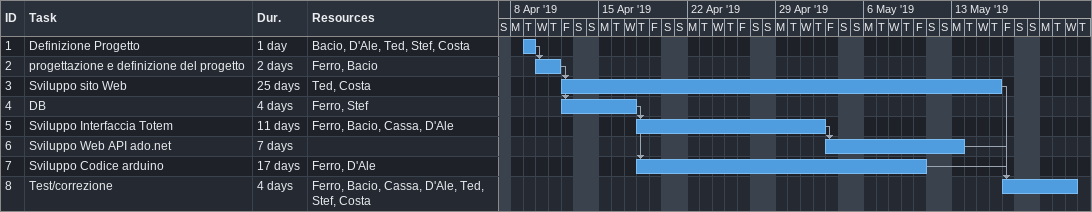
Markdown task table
| ID | Task | Duration | Start | Finish | Predecessors | Resources |
|---|---|---|---|---|---|---|
| 1 | Definizione Progetto | 1d | 2019-04-09 | 2019-04-09 |  | Bacio, D'Ale, Ted, Stef, Costa |
| 2 | progettazione e definizione del progetto | 2d | 2019-04-10 | 2019-04-11 | 1 | Ferro, Bacio |
| 3 | Sviluppo sito Web | 25d | 2019-04-12 | 2019-05-16 | 2 | Ted, Costa |
| 4 | DB | 4d | 2019-04-12 | 2019-04-17 | 2 | Ferro, Stef |
| 5 | Sviluppo Interfaccia Totem | 11d | 2019-04-18 | 2019-05-02 | 4 | Ferro, Bacio, Cassa, D'Ale |
| 6 | Sviluppo Web API ado.net | 7d | 2019-05-03 | 2019-05-13 | 5 |  |
| 7 | Sviluppo Codice arduino | 17d | 2019-04-18 | 2019-05-10 | 4 | Ferro, D'Ale |
| 8 | Test/correzione | 4d | 2019-05-17 | 2019-05-22 | 3, 6, 7 | Ferro, Bacio, Cassa, D'Ale, Ted, Stef, Costa |
